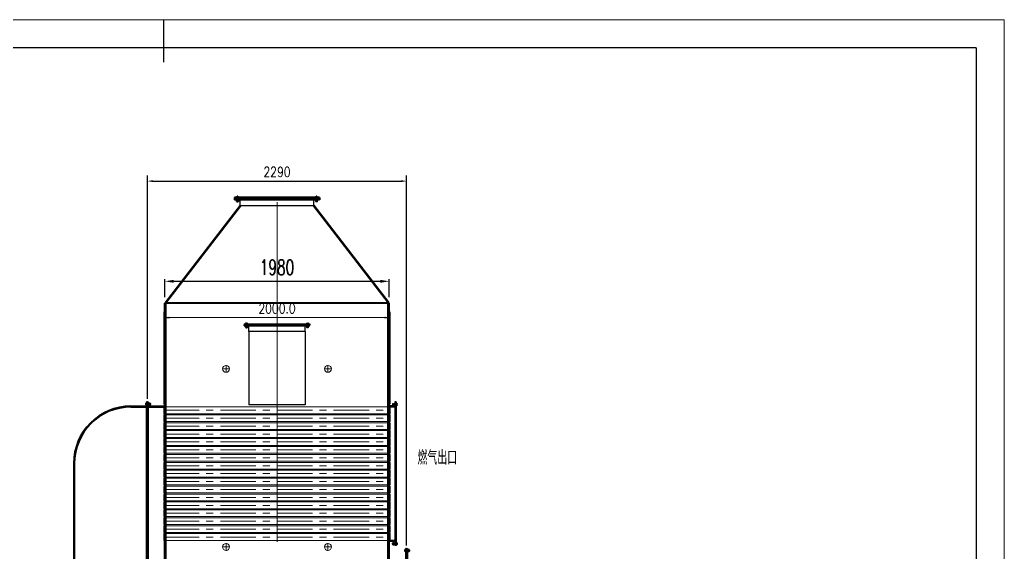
# Model space of a CAD drawing. Header units: millimetres. Extents: x -5488 to 14225, y -250 to 10250.
# Drawn here: x 5529 to 14225, y 5544 to 10250 of the extents above; entities that cross this region are included whole.
import ezdxf

# ---------------------------------------------------------------- set-up
doc = ezdxf.new("R2010")
doc.units = ezdxf.units.MM
doc.header["$LTSCALE"] = 250
for name, pattern in [('CENTER', [2, 1.25, -0.25, 0.25, -0.25]), ('DASHED', [0.75, 0.5, -0.25]), ('点画线', [18, 12, -2, 2, -2])]:
    doc.linetypes.add(name, pattern=pattern)
doc.layers.get('0').update_dxf_attribs({"lineweight": 25})
for name, color, linetype, lineweight in [('1轮廓实线层', 7, 'Continuous', 25), ('2细线层', 4, 'Continuous', 9), ('3中心线层', 1, 'CENTER', 15), ('4虚线层', 6, 'DASHED', 9), ('6文字层', 3, 'Continuous', 20), ('7标注层', 4, 'Continuous', 9), ('8符号标注层', 31, 'Continuous', 15), ('EB0', 7, 'Continuous', 35), ('中心线层', 1, '点画线', 18), ('尺寸线层', 3, 'Continuous', 18)]:
    doc.layers.add(name, color=color, linetype=linetype, lineweight=lineweight)
doc.layers.add('图框层', color=7, linetype='Continuous')
doc.styles.add('PC_TEXTSTYLE', font='isocp.shx', dxfattribs={"width": 0.8, "bigfont": 'hzfs.shx'})
doc.styles.add('TH_GBDIM', font='txt_2.shx', dxfattribs={"width": 0.8, "bigfont": 'gbcbig.shx'})
doc.styles.add('标准', font='txt', dxfattribs={"width": 0.667, "bigfont": 'gbcbig.shx'})
doc.dimstyles.new('TH_GBDIM', dxfattribs={"dimscale": 25, "dimtxt": 3.5, "dimasz": 2, "dimexe": 2, "dimexo": 1, "dimgap": 1.5, "dimtad": 1, "dimdec": 0, "dimzin": 0, "dimdsep": 46, "dimtxsty": 'TH_GBDIM', "dimcen": 2.5, "dimclrd": 4, "dimclre": 4, "dimclrt": 3, "dimadec": 0, "dimazin": 0, "dimtfac": 0.714286, "dimtdec": 0, "dimtmove": 0, "dimatfit": 3, "dimfxl": 0, "dimtzin": 0, "dimlwd": -1, "dimlwe": -1, "dimarcsym": 0})
doc.dimstyles.new('标准', dxfattribs={"dimscale": 35, "dimtxt": 3.8, "dimasz": 2.2, "dimexe": 0.5, "dimexo": 1.5, "dimgap": 1.63, "dimtad": 1, "dimdec": 0, "dimdsep": 46, "dimtxsty": '标准', "dimcen": 0, "dimdle": 6, "dimclrd": 6, "dimclre": 6, "dimclrt": 6, "dimaunit": 1, "dimazin": 2, "dimtfac": 1, "dimtdec": 0, "dimtmove": 0, "dimatfit": 3, "dimfxl": 0, "dimtolj": 1, "dimtzin": 0, "dimarcsym": 0})

# ---------------------------------------------------------------- blocks, each defined once
blk = doc.blocks.new('*D425')
at = {"layer": 'Defpoints', "color": 0}
for p in [(8791.7, 7938.5), (6811.7, 7746.5), (8791.7, 7746.5)]:
    blk.add_point(p, dxfattribs=at)
at = {"layer": '尺寸线层', "color": 6, "lineweight": -2}
for p, q in [((6811.7, 7799), (6811.7, 7956)), ((6888.7, 7938.5), (8714.7, 7938.5)), ((8791.7, 7799), (8791.7, 7956))]:
    blk.add_line(p, q, dxfattribs=at)
at = {"layer": '尺寸线层', "color": 6}
for points in [[(6888.7, 7951.3), (6888.7, 7925.6), (6811.7, 7938.5)], [(8714.7, 7951.3), (8714.7, 7925.6), (8791.7, 7938.5)]]:
    blk.add_solid(points, dxfattribs=at)
at = {"layer": '尺寸线层', "color": 6, "insert": (7801.7, 8062), "char_height": 133, "attachment_point": 5, "style": '标准', "bg_fill": 3, "box_fill_scale": 1.1, "bg_fill_color": 256, "bg_fill_true_color": 13158600, "bg_fill_transparency": 7995688}
blk.add_mtext('\\A1;1980', dxfattribs=at)
blk = doc.blocks.new('*U429')
at = {"layer": '1轮廓实线层'}
for p, q in [((-10, -2), (-10, 0)), ((-10, 0), (0, 0)), ((10, 0), (0, 0)), ((10, -2), (10, 0)), ((0, -2), (-10, -2)), ((0, -2), (10, -2))]:
    blk.add_line(p, q, dxfattribs=at)
at = {"layer": '3中心线层'}
blk.add_line((0, -4.1), (0, 1.8), dxfattribs=at)
at = {"layer": '4虚线层'}
for p, q in [((-5.5, -2), (-5.5, 0)), ((5.5, -2), (5.5, 0))]:
    blk.add_line(p, q, dxfattribs=at)
blk = doc.blocks.new('*U430')
blk.add_line((-7.7, -2.6), (-7.7, -1.3))
at = {"layer": '1轮廓实线层'}
for p, q in [((-7.7, -2.6), (-7.7, 0)), ((-7.7, 0), (0.6, 0)), ((0, -2.6), (-0.7, 0)), ((7.7, 0), (0.6, 0)), ((0.6, 0), (1.3, -2.6)), ((7.7, -2.6), (7.7, 0)), ((0, -2.6), (-7.7, -2.6)), ((0, -2.6), (7.7, -2.6))]:
    blk.add_line(p, q, dxfattribs=at)
at = {"layer": '3中心线层'}
blk.add_line((0, -4.7), (0, 2.1), dxfattribs=at)
at = {"layer": '4虚线层'}
for p, q in [((-5.1, -2.6), (-5.1, 0)), ((5.1, -2.6), (5.1, 0))]:
    blk.add_line(p, q, dxfattribs=at)
blk = doc.blocks.new('*U431')
for p, q in [((-6.6, 0), (6.6, 0)), ((-8.8, -8.8), (-8.8, -0.7)), ((6.6, -9.5), (-6.6, -9.5)), ((-4.4, -8.8), (-4.4, -0.7)), ((4.4, -8.8), (4.4, -0.7)), ((8.8, -0.7), (8.8, -8.8))]:
    blk.add_line(p, q)
for centre, radius, start, end in [((-6.6, -3.7), 3.75, 54.0904, 125.9096), ((-6.6, -5.8), 3.75, 234.0904, 305.9096), ((0, -13.9), 13.9, 71.59339, 108.40661), ((0, 4.4), 13.9, 251.59339, 288.40661), ((6.6, -3.7), 3.75, 54.0904, 125.9096), ((6.6, -5.8), 3.75, 234.0904, 305.9096)]:
    blk.add_arc(centre, radius, start, end)
at = {"layer": '3中心线层'}
blk.add_line((0, -9.5), (0, 0), dxfattribs=at)
blk = doc.blocks.new('*U437')
at = {"layer": '1轮廓实线层'}
for p, q in [((-10, -2), (-10, 0)), ((-10, 0), (0, 0)), ((10, 0), (0, 0)), ((10, -2), (10, 0)), ((0, -2), (-10, -2)), ((0, -2), (10, -2))]:
    blk.add_line(p, q, dxfattribs=at)
at = {"layer": '3中心线层'}
blk.add_line((0, -4.1), (0, 1.8), dxfattribs=at)
at = {"layer": '4虚线层'}
for p, q in [((-5.5, -2), (-5.5, 0)), ((5.5, -2), (5.5, 0))]:
    blk.add_line(p, q, dxfattribs=at)
blk = doc.blocks.new('*U438')
blk.add_line((-7.7, -2.6), (-7.7, -1.3))
at = {"layer": '1轮廓实线层'}
for p, q in [((-7.7, -2.6), (-7.7, 0)), ((-7.7, 0), (0.6, 0)), ((0, -2.6), (-0.7, 0)), ((7.7, 0), (0.6, 0)), ((0.6, 0), (1.3, -2.6)), ((7.7, -2.6), (7.7, 0)), ((0, -2.6), (-7.7, -2.6)), ((0, -2.6), (7.7, -2.6))]:
    blk.add_line(p, q, dxfattribs=at)
at = {"layer": '3中心线层'}
blk.add_line((0, -4.7), (0, 2.1), dxfattribs=at)
at = {"layer": '4虚线层'}
for p, q in [((-5.1, -2.6), (-5.1, 0)), ((5.1, -2.6), (5.1, 0))]:
    blk.add_line(p, q, dxfattribs=at)
blk = doc.blocks.new('*U439')
for p, q in [((-6.6, 0), (6.6, 0)), ((-8.8, -8.8), (-8.8, -0.7)), ((6.6, -9.5), (-6.6, -9.5)), ((-4.4, -8.8), (-4.4, -0.7)), ((4.4, -8.8), (4.4, -0.7)), ((8.8, -0.7), (8.8, -8.8))]:
    blk.add_line(p, q)
for centre, radius, start, end in [((-6.6, -3.7), 3.75, 54.0904, 125.9096), ((-6.6, -5.8), 3.75, 234.0904, 305.9096), ((0, -13.9), 13.9, 71.59339, 108.40661), ((0, 4.4), 13.9, 251.59339, 288.40661), ((6.6, -3.7), 3.75, 54.0904, 125.9096), ((6.6, -5.8), 3.75, 234.0904, 305.9096)]:
    blk.add_arc(centre, radius, start, end)
at = {"layer": '3中心线层'}
blk.add_line((0, -9.5), (0, 0), dxfattribs=at)
blk = doc.blocks.new('axx')
at = {"layer": '1轮廓实线层'}
for p, q in [((6634.3, 4411.5), (6634.3, 4418.1)), ((6634.3, 4404.9), (6634.3, 4411.5)), ((6640.7, 4420.3), (6635.3, 4420.3)), ((6640.7, 4415.9), (6635.3, 4415.9)), ((6640.7, 4407.1), (6635.3, 4407.1)), ((6640.7, 4402.7), (6635.3, 4402.7)), ((6640.7, 4420.3), (6640.7, 4402.7)), ((6640.7, 4416.5), (6675.7, 4416.5)), ((6640.7, 4406.5), (6675.7, 4406.5)), ((6655.7, 4416.5), (6655.7, 4406.5)), ((6675.7, 4416.5), (6675.7, 4406.5))]:
    blk.add_line(p, q, dxfattribs=at)
for centre, radius, start, end in [((6637.3, 4418.1), 3, 132.82671, 227.17329), ((6644.8, 4411.5), 10.6, 155.3704, 204.6296), ((6637.3, 4404.9), 3, 132.82671, 227.17329)]:
    blk.add_arc(centre, radius, start, end, dxfattribs=at)
at = {"layer": '2细线层'}
for p, q in [((6655.7, 4415.5), (6675.7, 4415.5)), ((6655.7, 4407.5), (6675.7, 4407.5))]:
    blk.add_line(p, q, dxfattribs=at)
at = {"layer": '3中心线层'}
for p, q in [((6657.9, 4411.5), (6629.7, 4411.5)), ((6657.9, 4411.5), (6629.7, 4411.5)), ((6657.9, 4411.5), (6629.7, 4411.5)), ((6657.9, 4411.5), (6629.7, 4411.5)), ((6630.4, 4411.5), (6669.5, 4411.5)), ((6641.5, 4411.5), (6669.6, 4411.5)), ((6641.5, 4411.5), (6669.6, 4411.5)), ((6641.5, 4411.5), (6669.6, 4411.5)), ((6641.5, 4411.5), (6669.6, 4411.5))]:
    blk.add_line(p, q, dxfattribs=at)
at = {"layer": '4虚线层'}
for p, q in [((6650.7, 4417.5), (6640.7, 4417.5)), ((6650.7, 4417.5), (6640.7, 4417.5)), ((6650.7, 4405.5), (6640.7, 4405.5)), ((6650.7, 4405.5), (6640.7, 4405.5)), ((6650.7, 4417.5), (6658.7, 4417.5)), ((6650.7, 4417.5), (6658.7, 4417.5)), ((6650.7, 4405.5), (6658.7, 4405.5)), ((6650.7, 4405.5), (6658.7, 4405.5))]:
    blk.add_line(p, q, dxfattribs=at)
at = {"xscale": -1, "rotation": 90}
for name, p in [('*U437', (6658.7, 4411.5)), ('*U438', (6660.7, 4411.5)), ('*U439', (6663.3, 4411.5))]:
    blk.add_blockref(name, p, dxfattribs=at)
blk = doc.blocks.new('*U449')
at = {"layer": '1轮廓实线层'}
for p, q in [((-10, -2), (-10, 0)), ((-10, 0), (0, 0)), ((10, 0), (0, 0)), ((10, -2), (10, 0)), ((0, -2), (-10, -2)), ((0, -2), (10, -2))]:
    blk.add_line(p, q, dxfattribs=at)
at = {"layer": '3中心线层'}
blk.add_line((0, -4.1), (0, 1.8), dxfattribs=at)
at = {"layer": '4虚线层'}
for p, q in [((-5.5, -2), (-5.5, 0)), ((5.5, -2), (5.5, 0))]:
    blk.add_line(p, q, dxfattribs=at)
blk = doc.blocks.new('*U450')
blk.add_line((-7.7, -2.6), (-7.7, -1.3))
at = {"layer": '1轮廓实线层'}
for p, q in [((-7.7, -2.6), (-7.7, 0)), ((-7.7, 0), (0.6, 0)), ((0, -2.6), (-0.7, 0)), ((7.7, 0), (0.6, 0)), ((0.6, 0), (1.3, -2.6)), ((7.7, -2.6), (7.7, 0)), ((0, -2.6), (-7.7, -2.6)), ((0, -2.6), (7.7, -2.6))]:
    blk.add_line(p, q, dxfattribs=at)
at = {"layer": '3中心线层'}
blk.add_line((0, -4.7), (0, 2.1), dxfattribs=at)
at = {"layer": '4虚线层'}
for p, q in [((-5.1, -2.6), (-5.1, 0)), ((5.1, -2.6), (5.1, 0))]:
    blk.add_line(p, q, dxfattribs=at)
blk = doc.blocks.new('*U451')
for p, q in [((-6.6, 0), (6.6, 0)), ((-8.8, -8.8), (-8.8, -0.7)), ((6.6, -9.5), (-6.6, -9.5)), ((-4.4, -8.8), (-4.4, -0.7)), ((4.4, -8.8), (4.4, -0.7)), ((8.8, -0.7), (8.8, -8.8))]:
    blk.add_line(p, q)
for centre, radius, start, end in [((-6.6, -3.7), 3.75, 54.0904, 125.9096), ((-6.6, -5.8), 3.75, 234.0904, 305.9096), ((0, -13.9), 13.9, 71.59339, 108.40661), ((0, 4.4), 13.9, 251.59339, 288.40661), ((6.6, -3.7), 3.75, 54.0904, 125.9096), ((6.6, -5.8), 3.75, 234.0904, 305.9096)]:
    blk.add_arc(centre, radius, start, end)
at = {"layer": '3中心线层'}
blk.add_line((0, -9.5), (0, 0), dxfattribs=at)
blk = doc.blocks.new('*D462')
at = {"color": 4}
for p, q in [((6656.7, 6899), (6656.7, 8873.6)), ((8946.7, 5604), (8946.7, 8873.6)), ((6706.7, 8823.6), (8896.7, 8823.6))]:
    blk.add_line(p, q, dxfattribs=at)
for points in [[(6706.7, 8832), (6706.7, 8815.3), (6656.7, 8823.6)], [(8896.7, 8832), (8896.7, 8815.3), (8946.7, 8823.6)]]:
    blk.add_solid(points, dxfattribs=at)
at = {"layer": 'Defpoints', "color": 0}
for p in [(8946.7, 8823.6), (6656.7, 6874), (8946.7, 5579)]:
    blk.add_point(p, dxfattribs=at)
at = {"color": 3, "insert": (7801.7, 8904.9), "char_height": 87.5, "attachment_point": 5, "style": 'TH_GBDIM'}
blk.add_mtext('2290', dxfattribs=at)
blk = doc.blocks.new('*D463')
at = {"layer": '7标注层', "color": 4}
for p, q in [((6801.7, 6854), (6801.7, 7667.6)), ((8801.7, 6854), (8801.7, 7667.6)), ((6851.7, 7617.6), (8751.7, 7617.6))]:
    blk.add_line(p, q, dxfattribs=at)
for points in [[(6851.7, 7625.9), (6851.7, 7609.3), (6801.7, 7617.6)], [(8751.7, 7625.9), (8751.7, 7609.3), (8801.7, 7617.6)]]:
    blk.add_solid(points, dxfattribs=at)
at = {"layer": 'Defpoints', "color": 0}
for p in [(8801.7, 7617.6), (6801.7, 6829), (8801.7, 6829)]:
    blk.add_point(p, dxfattribs=at)
at = {"layer": '7标注层', "color": 3, "insert": (7801.7, 7698.8), "char_height": 87.5, "attachment_point": 5, "style": 'TH_GBDIM'}
blk.add_mtext('2000.0', dxfattribs=at)

msp = doc.modelspace()

# ---------------------------------------------------------------- linework, layer by layer
for p, q in [((7476.69, 8658.07), (7476.69, 8668.07)), ((7476.69, 8608.07), (7476.69, 8658.07)), ((8126.69, 8658.07), (8126.69, 8668.07)), ((8126.69, 8608.07), (8126.69, 8658.07)), ((7476.69, 8608.07), (7479.84, 8605.6)), ((7476.69, 8608.07), (8126.69, 8608.07)), ((8126.69, 8608.07), (8123.55, 8605.6)), ((7511.69, 7561.69), (7511.69, 7553.69)), ((7511.69, 7561.69), (8091.69, 7561.69)), ((7511.69, 7545.69), (7511.69, 7553.69)), ((7511.69, 7553.69), (8091.69, 7553.69)), ((7511.69, 7553.69), (8091.69, 7553.69)), ((7511.69, 7545.69), (8091.69, 7545.69)), ((7551.69, 7495.69), (7551.69, 7553.69)), ((7551.69, 7545.69), (7551.69, 7553.69)), ((8051.69, 7495.69), (7551.69, 7495.69)), ((7551.69, 7495.69), (7551.69, 6845.69)), ((8051.69, 7495.69), (8051.69, 7553.69)), ((8051.69, 7545.69), (8051.69, 7553.69)), ((8051.69, 7495.69), (8051.69, 6845.69)), ((8091.69, 7561.69), (8091.69, 7553.69)), ((8091.69, 7545.69), (8091.69, 7553.69)), ((6648.69, 4239.04), (6648.69, 6874.04)), ((6656.69, 6874.04), (6648.69, 6874.04)), ((6656.69, 4239.04), (6656.69, 6874.04)), ((6656.69, 6874.04), (6664.69, 6874.04)), ((6656.69, 4239.04), (6656.69, 6874.04)), ((6664.69, 6874.04), (6664.69, 4239.04)), ((8849.69, 6874.04), (8841.69, 6874.04)), ((8841.69, 6874.04), (8841.69, 5604.04)), ((8849.69, 5604.04), (8849.69, 6874.04)), ((8849.69, 5604.04), (8849.69, 6874.04)), ((8849.69, 6874.04), (8857.69, 6874.04)), ((8857.69, 5604.04), (8857.69, 6874.04)), ((8051.69, 6845.69), (7551.69, 6845.69)), ((8857.69, 5604.04), (8841.69, 5604.04)), ((8938.69, 2671.54), (8938.69, 5579.04)), ((8946.69, 5579.04), (8938.69, 5579.04)), ((8946.69, 2671.54), (8946.69, 5579.04)), ((8946.69, 5579.04), (8954.69, 5579.04)), ((8946.69, 2671.54), (8946.69, 5579.04)), ((8954.69, 5579.04), (8954.69, 2671.54))]:
    msp.add_line(p, q)
at = {"layer": '1轮廓实线层'}
for p, q in [((6800, 10250), (6800, 9875)), ((7442.9, 8678.07), (7442.9, 8683.51)), ((7442.9, 8678.07), (7460.49, 8678.07)), ((7451.69, 8684.47), (7445.1, 8684.47)), ((7446.69, 8678.07), (7446.69, 8641.04)), ((7446.69, 8661.07), (7456.69, 8661.07)), ((7446.69, 8641.04), (7456.69, 8641.04)), ((7447.3, 8678.07), (7447.3, 8683.51)), ((7458.29, 8684.47), (7451.69, 8684.47)), ((7456.09, 8678.07), (7456.09, 8683.51)), ((7456.69, 8678.07), (7456.69, 8641.04)), ((7460.49, 8678.07), (7460.49, 8683.51)), ((8142.9, 8678.07), (8142.9, 8683.51)), ((8160.49, 8678.07), (8142.9, 8678.07)), ((8145.1, 8684.47), (8151.69, 8684.47)), ((8146.69, 8678.07), (8146.69, 8641.04)), ((8156.69, 8661.07), (8146.69, 8661.07)), ((8156.69, 8641.04), (8146.69, 8641.04)), ((8147.3, 8678.07), (8147.3, 8683.51)), ((8151.69, 8684.47), (8158.29, 8684.47)), ((8156.09, 8678.07), (8156.09, 8683.51)), ((8156.69, 8678.07), (8156.69, 8641.04)), ((8160.49, 8678.07), (8160.49, 8683.51)), ((7522.9, 7561.69), (7522.9, 7567.13)), ((7531.69, 7568.09), (7525.1, 7568.09)), ((7527.3, 7561.69), (7527.3, 7567.13)), ((7538.29, 7568.09), (7531.69, 7568.09)), ((7536.09, 7561.69), (7536.09, 7567.13)), ((7540.49, 7561.69), (7540.49, 7567.13)), ((8062.9, 7561.69), (8062.9, 7567.13)), ((8065.1, 7568.09), (8071.69, 7568.09)), ((8067.3, 7561.69), (8067.3, 7567.13)), ((8071.69, 7568.09), (8078.29, 7568.09)), ((8076.09, 7561.69), (8076.09, 7567.13)), ((8080.49, 7561.69), (8080.49, 7567.13)), ((7522.9, 7561.69), (7540.49, 7561.69)), ((7526.69, 7561.69), (7526.69, 7528.66)), ((7526.69, 7548.69), (7536.69, 7548.69)), ((7526.69, 7528.66), (7536.69, 7528.66)), ((7536.69, 7561.69), (7536.69, 7528.66)), ((8080.49, 7561.69), (8062.9, 7561.69)), ((8066.69, 7561.69), (8066.69, 7528.66)), ((8076.69, 7548.69), (8066.69, 7548.69)), ((8076.69, 7528.66), (8066.69, 7528.66)), ((8076.69, 7561.69), (8076.69, 7528.66))]:
    msp.add_line(p, q, dxfattribs=at)
for centre, radius, start, end in [((7445.1, 8681.47), 3, 42.82671, 137.17329), ((7451.69, 8673.92), 10.55, 65.370401, 114.629599), ((7458.29, 8681.47), 3, 42.82671, 137.17329), ((8145.1, 8681.47), 3, 42.82671, 137.17329), ((8151.69, 8673.92), 10.55, 65.370401, 114.629599), ((8158.29, 8681.47), 3, 42.82671, 137.17329), ((7525.1, 7565.1), 3, 42.82671, 137.17329), ((7531.69, 7557.54), 10.55, 65.370401, 114.629599), ((7538.29, 7565.1), 3, 42.82671, 137.17329), ((8065.1, 7565.1), 3, 42.82671, 137.17329), ((8071.69, 7557.54), 10.55, 65.370401, 114.629599), ((8078.29, 7565.1), 3, 42.82671, 137.17329)]:
    msp.add_arc(centre, radius, start, end, dxfattribs=at)
at = {"layer": '2细线层'}
for p, q in [((14225, 10250), (-625, 10250)), ((14225, 10250), (14225, -250)), ((7447.69, 8661.07), (7447.69, 8641.04)), ((7455.69, 8661.07), (7455.69, 8641.04)), ((8147.69, 8661.07), (8147.69, 8641.04)), ((8155.69, 8661.07), (8155.69, 8641.04)), ((7527.69, 7548.69), (7527.69, 7528.66)), ((7535.69, 7548.69), (7535.69, 7528.66)), ((8067.69, 7548.69), (8067.69, 7528.66)), ((8075.69, 7548.69), (8075.69, 7528.66))]:
    msp.add_line(p, q, dxfattribs=at)
at = {"layer": '3中心线层'}
for p, q in [((7451.69, 8639.62), (7451.69, 8696.21)), ((8151.69, 8639.62), (8151.69, 8696.21)), ((7451.69, 8658.84), (7451.69, 8689.02)), ((7451.69, 8658.84), (7451.69, 8689.02)), ((7451.69, 8658.84), (7451.69, 8689.02)), ((7451.69, 8658.84), (7451.69, 8689.02)), ((7451.69, 8677.3), (7451.69, 8647.12)), ((7451.69, 8677.3), (7451.69, 8647.12)), ((7451.69, 8677.3), (7451.69, 8647.12)), ((7451.69, 8677.3), (7451.69, 8647.12)), ((8151.69, 8658.84), (8151.69, 8689.02)), ((8151.69, 8658.84), (8151.69, 8689.02)), ((8151.69, 8658.84), (8151.69, 8689.02)), ((8151.69, 8658.84), (8151.69, 8689.02)), ((8151.69, 8677.3), (8151.69, 8647.12)), ((8151.69, 8677.3), (8151.69, 8647.12)), ((8151.69, 8677.3), (8151.69, 8647.12)), ((8151.69, 8677.3), (8151.69, 8647.12)), ((7531.69, 7546.47), (7531.69, 7572.64)), ((7531.69, 7546.47), (7531.69, 7572.64)), ((8071.69, 7546.47), (8071.69, 7572.64)), ((8071.69, 7546.47), (8071.69, 7572.64)), ((8071.69, 7546.47), (8071.69, 7572.64)), ((8071.69, 7546.47), (8071.69, 7572.64)), ((7531.69, 7560.92), (7531.69, 7534.74)), ((7531.69, 7560.92), (7531.69, 7534.74)), ((8071.69, 7560.92), (8071.69, 7534.74)), ((8071.69, 7560.92), (8071.69, 7534.74)), ((8071.69, 7560.92), (8071.69, 7534.74)), ((8071.69, 7560.92), (8071.69, 7534.74)), ((6801.69, 6799.04), (8801.69, 6799.04)), ((6801.69, 6729.04), (8801.69, 6729.04)), ((6801.69, 6659.04), (8801.69, 6659.04)), ((6801.69, 6589.04), (8801.69, 6589.04)), ((6801.69, 6519.04), (8801.69, 6519.04)), ((6801.69, 6449.04), (8801.69, 6449.04)), ((6801.69, 6379.04), (8801.69, 6379.04)), ((6801.69, 6309.04), (8801.69, 6309.04)), ((6801.69, 6239.04), (8801.69, 6239.04)), ((6801.69, 6169.04), (8801.69, 6169.04)), ((6801.69, 6099.04), (8801.69, 6099.04)), ((6801.69, 6029.04), (8801.69, 6029.04)), ((6801.69, 5959.04), (8801.69, 5959.04)), ((6801.69, 5889.04), (8801.69, 5889.04)), ((6801.69, 5819.04), (8801.69, 5819.04)), ((6801.69, 5749.04), (8801.69, 5749.04)), ((6801.69, 5679.04), (8801.69, 5679.04))]:
    msp.add_line(p, q, dxfattribs=at)
at = {"layer": '4虚线层'}
for p, q in [((7445.69, 8666.07), (7445.69, 8678.07)), ((7445.69, 8666.07), (7445.69, 8678.07)), ((7445.69, 8666.07), (7445.69, 8658.07)), ((7445.69, 8666.07), (7445.69, 8658.07)), ((7457.69, 8666.07), (7457.69, 8678.07)), ((7457.69, 8666.07), (7457.69, 8678.07)), ((7457.69, 8666.07), (7457.69, 8658.07)), ((7457.69, 8666.07), (7457.69, 8658.07)), ((8145.69, 8666.07), (8145.69, 8678.07)), ((8145.69, 8666.07), (8145.69, 8678.07)), ((8145.69, 8666.07), (8145.69, 8658.07)), ((8145.69, 8666.07), (8145.69, 8658.07)), ((8157.69, 8666.07), (8157.69, 8678.07)), ((8157.69, 8666.07), (8157.69, 8678.07)), ((8157.69, 8666.07), (8157.69, 8658.07)), ((8157.69, 8666.07), (8157.69, 8658.07)), ((7525.69, 7553.69), (7525.69, 7561.69)), ((7525.69, 7553.69), (7525.69, 7545.69)), ((7537.69, 7553.69), (7537.69, 7561.69)), ((7537.69, 7553.69), (7537.69, 7545.69)), ((8065.69, 7553.69), (8065.69, 7561.69)), ((8065.69, 7553.69), (8065.69, 7561.69)), ((8065.69, 7553.69), (8065.69, 7545.69)), ((8065.69, 7553.69), (8065.69, 7545.69)), ((8077.69, 7553.69), (8077.69, 7561.69)), ((8077.69, 7553.69), (8077.69, 7561.69)), ((8077.69, 7553.69), (8077.69, 7545.69)), ((8077.69, 7553.69), (8077.69, 7545.69))]:
    msp.add_line(p, q, dxfattribs=at)
at = {"layer": '6文字层'}
for p, q in [((6801.69, 6829.04), (8801.69, 6829.04)), ((6801.69, 6829.04), (6801.69, 6769.04)), ((8801.69, 6769.04), (8801.69, 6829.04)), ((6801.69, 6769.04), (8801.69, 6769.04)), ((6801.69, 6759.04), (8801.69, 6759.04)), ((6801.69, 6759.04), (6801.69, 6699.04)), ((6801.69, 6699.04), (8801.69, 6699.04)), ((8801.69, 6699.04), (8801.69, 6759.04)), ((6801.69, 6689.04), (8801.69, 6689.04)), ((6801.69, 6689.04), (6801.69, 6629.04)), ((6801.69, 6629.04), (8801.69, 6629.04)), ((6801.69, 6619.04), (8801.69, 6619.04)), ((6801.69, 6619.04), (6801.69, 6559.04)), ((8801.69, 6629.04), (8801.69, 6689.04)), ((8801.69, 6559.04), (8801.69, 6619.04)), ((6801.69, 6559.04), (8801.69, 6559.04)), ((6801.69, 6549.04), (8801.69, 6549.04)), ((6801.69, 6549.04), (6801.69, 6489.04)), ((8801.69, 6489.04), (8801.69, 6549.04)), ((6801.69, 6489.04), (8801.69, 6489.04)), ((6801.69, 6479.04), (8801.69, 6479.04)), ((6801.69, 6479.04), (6801.69, 6419.04)), ((8801.69, 6419.04), (8801.69, 6479.04)), ((6801.69, 6419.04), (8801.69, 6419.04)), ((6801.69, 6409.04), (8801.69, 6409.04)), ((6801.69, 6409.04), (6801.69, 6349.04)), ((6801.69, 6349.04), (8801.69, 6349.04)), ((8801.69, 6349.04), (8801.69, 6409.04)), ((6801.69, 6339.04), (8801.69, 6339.04)), ((6801.69, 6339.04), (6801.69, 6279.04)), ((6801.69, 6279.04), (8801.69, 6279.04)), ((6801.69, 6269.04), (8801.69, 6269.04)), ((6801.69, 6269.04), (6801.69, 6209.04)), ((8801.69, 6279.04), (8801.69, 6339.04)), ((8801.69, 6209.04), (8801.69, 6269.04)), ((6801.69, 6209.04), (8801.69, 6209.04)), ((6801.69, 6199.04), (8801.69, 6199.04)), ((6801.69, 6199.04), (6801.69, 6139.04)), ((8801.69, 6139.04), (8801.69, 6199.04)), ((6801.69, 6139.04), (8801.69, 6139.04)), ((6801.69, 6129.04), (8801.69, 6129.04)), ((6801.69, 6129.04), (6801.69, 6069.04)), ((8801.69, 6069.04), (8801.69, 6129.04)), ((6801.69, 6069.04), (8801.69, 6069.04)), ((6801.69, 6059.04), (8801.69, 6059.04)), ((6801.69, 6059.04), (6801.69, 5999.04)), ((8801.69, 5999.04), (8801.69, 6059.04)), ((6801.69, 5999.04), (8801.69, 5999.04)), ((6801.69, 5989.04), (8801.69, 5989.04)), ((6801.69, 5989.04), (6801.69, 5929.04)), ((6801.69, 5929.04), (8801.69, 5929.04)), ((6801.69, 5919.04), (8801.69, 5919.04)), ((6801.69, 5919.04), (6801.69, 5859.04)), ((8801.69, 5929.04), (8801.69, 5989.04)), ((8801.69, 5859.04), (8801.69, 5919.04)), ((6801.69, 5859.04), (8801.69, 5859.04)), ((6801.69, 5849.04), (8801.69, 5849.04)), ((6801.69, 5849.04), (6801.69, 5789.04)), ((8801.69, 5789.04), (8801.69, 5849.04)), ((6801.69, 5789.04), (8801.69, 5789.04)), ((6801.69, 5779.04), (8801.69, 5779.04)), ((6801.69, 5779.04), (6801.69, 5719.04)), ((8801.69, 5719.04), (8801.69, 5779.04)), ((6801.69, 5719.04), (8801.69, 5719.04)), ((6801.69, 5709.04), (8801.69, 5709.04)), ((6801.69, 5709.04), (6801.69, 5649.04)), ((8801.69, 5649.04), (8801.69, 5709.04)), ((6801.69, 5649.04), (8801.69, 5649.04))]:
    msp.add_line(p, q, dxfattribs=at)
at = {"layer": '8符号标注层', "color": 5}
for centre in [(7351.69, 7164.69), (8251.69, 7164.69), (7351.69, 5591.54), (8251.69, 5591.54)]:
    msp.add_circle(centre, 30, dxfattribs=at)
at = {"layer": 'EB0'}
for p, q in [((7426.69, 8678.07), (7426.69, 8658.07)), ((8176.69, 8678.07), (7426.69, 8678.07)), ((8176.69, 8668.07), (7426.69, 8668.07)), ((8176.69, 8658.07), (7426.69, 8658.07)), ((8176.69, 8678.07), (8176.69, 8658.07)), ((6811.69, 2590.54), (6811.69, 7746.54)), ((8791.69, 7746.54), (6811.69, 7746.54)), ((6819.69, 2590.54), (6819.69, 7746.54)), ((8783.69, 2590.54), (8783.69, 7746.54)), ((8791.69, 2653.54), (8791.69, 7746.54)), ((8791.69, 2590.54), (8791.69, 7746.54)), ((6511.69, 6834.04), (6811.69, 6834.04)), ((6511.69, 6829.04), (6811.69, 6829.04)), ((6548.69, 6834.04), (6724.69, 6834.04)), ((6823.69, 6829.04), (6811.69, 6829.04)), ((8849.69, 6834.04), (8791.69, 6834.04)), ((8849.69, 6829.04), (8791.69, 6829.04)), ((6006.69, 6329.04), (6006.69, 4784.04)), ((6011.69, 6329.04), (6011.69, 4784.04)), ((6823.69, 5770.58), (6811.69, 5770.58)), ((8791.69, 5649.04), (8849.69, 5649.04)), ((8791.69, 5644.04), (8849.69, 5644.04))]:
    msp.add_line(p, q, dxfattribs=at)
for radius in [505, 500]:
    msp.add_arc((6511.69, 6329.04), radius, 90, 180, dxfattribs=at)
at = {"layer": '中心线层', "linetype": '点画线', "lineweight": 18}
for p, q in [((7801.69, 8631.07), (7801.69, 8605.07)), ((7318.69, 7164.69), (7384.69, 7164.69)), ((7351.69, 7197.69), (7351.69, 7131.69)), ((8284.69, 7164.69), (8218.69, 7164.69)), ((8251.69, 7197.69), (8251.69, 7131.69)), ((7318.69, 5591.54), (7384.69, 5591.54)), ((7351.69, 5624.54), (7351.69, 5558.54)), ((8284.69, 5591.54), (8218.69, 5591.54)), ((8251.69, 5624.54), (8251.69, 5558.54))]:
    msp.add_line(p, q, dxfattribs=at)
at = {"layer": '图框层'}
for q in [(0, 10000), (13975, 0)]:
    msp.add_line((13975, 10000), q, dxfattribs=at)

# ---------------------------------------------------------------- block references
for name, p in [('*U449', (7451.69, 8658.07)), ('*U451', (7451.69, 8653.47)), ('*U450', (7451.69, 8656.07)), ('*U429', (7531.69, 7545.69)), ('*U431', (7531.69, 7541.09)), ('*U430', (7531.69, 7543.69)), ('axx', (8, 2442.5)), ('axx', (2296, 1147.5))]:
    msp.add_blockref(name, p)
at = {"xscale": -1}
for name, p in [('*U449', (8151.69, 8658.07)), ('*U451', (8151.69, 8653.47)), ('*U450', (8151.69, 8656.07)), ('*U429', (8071.69, 7545.69)), ('*U431', (8071.69, 7541.09)), ('*U430', (8071.69, 7543.69))]:
    msp.add_blockref(name, p, dxfattribs=at)
at = {"extrusion": (0, 0, -1), "zscale": -1}
msp.add_blockref('axx', (-15496.39, 2438.23), dxfattribs=at)
at = {"extrusion": (0, 0, -1), "xscale": -1, "zscale": -1, "rotation": 180}
msp.add_blockref('axx', (-15496.39, 10031.3), dxfattribs=at)

# ---------------------------------------------------------------- texts
at = {"layer": '6文字层', "style": 'PC_TEXTSTYLE', "width": 0.667}
msp.add_text('燃气出口', height=125, dxfattribs=at).set_placement((9042.27, 6317.94))

# ---------------------------------------------------------------- next in the draw order: dimensions: what is measured, and where the dimension line sits
at = {"layer": '尺寸线层'}
dim = msp.add_linear_dim(base=(8791.69, 7938.46), p1=(6811.69, 7746.54), p2=(8791.69, 7746.54), angle=180, dimstyle='标准', override={"dimsah": 1, "dimtfill": 1, "dimtzin": 8}, dxfattribs=at)
dim.commit()
dim.dimension.update_dxf_attribs({"geometry": '*D425', "text_midpoint": (7801.69, 8062.01)})

# ---------------------------------------------------------------- next in the draw order: linework, layer by layer
for p, q in [((6816.55, 7746.54), (6813.4, 7749)), ((8786.84, 7746.54), (8789.99, 7749))]:
    msp.add_line(p, q)
at = {"layer": 'EB0'}
for p, q in [((6813.4, 7749), (7476.69, 8608.07)), ((6816.55, 7746.54), (7479.84, 8605.6)), ((8786.84, 7746.54), (8123.55, 8605.6)), ((8789.99, 7749), (8126.69, 8608.07))]:
    msp.add_line(p, q, dxfattribs=at)
at = {"layer": '中心线层', "linetype": '点画线', "lineweight": 18}
for p, q in [((7801.69, 8636.54), (7801.69, 1557.37)), ((7801.69, 7712.26), (7801.69, 7686.26)), ((7801.69, 7706.26), (7801.69, 7680.26))]:
    msp.add_line(p, q, dxfattribs=at)

# ---------------------------------------------------------------- next in the draw order: dimensions: what is measured, and where the dimension line sits
dim = msp.add_linear_dim(base=(8946.69, 8823.63), p1=(6656.69, 6874.04), p2=(8946.69, 5579.04), dimstyle='TH_GBDIM')
dim.commit()
dim.dimension.update_dxf_attribs({"geometry": '*D462', "text_midpoint": (7801.69, 8904.88)})
at = {"layer": '7标注层'}
dim = msp.add_linear_dim(base=(8801.69, 7617.59), p1=(6801.69, 6829.04), p2=(8801.69, 6829.04), dimstyle='TH_GBDIM', override={"dimgap": 1.5, "dimtad": 1, "dimdec": 1, "dimlfac": 1, "dimse1": 0, "dimse2": 0, "dimsd1": 0, "dimsd2": 0}, dxfattribs=at)
dim.commit()
dim.dimension.update_dxf_attribs({"geometry": '*D463', "text_midpoint": (7801.69, 7617.59), "dimtype": 160})

doc.saveas('drawing.dxf')
